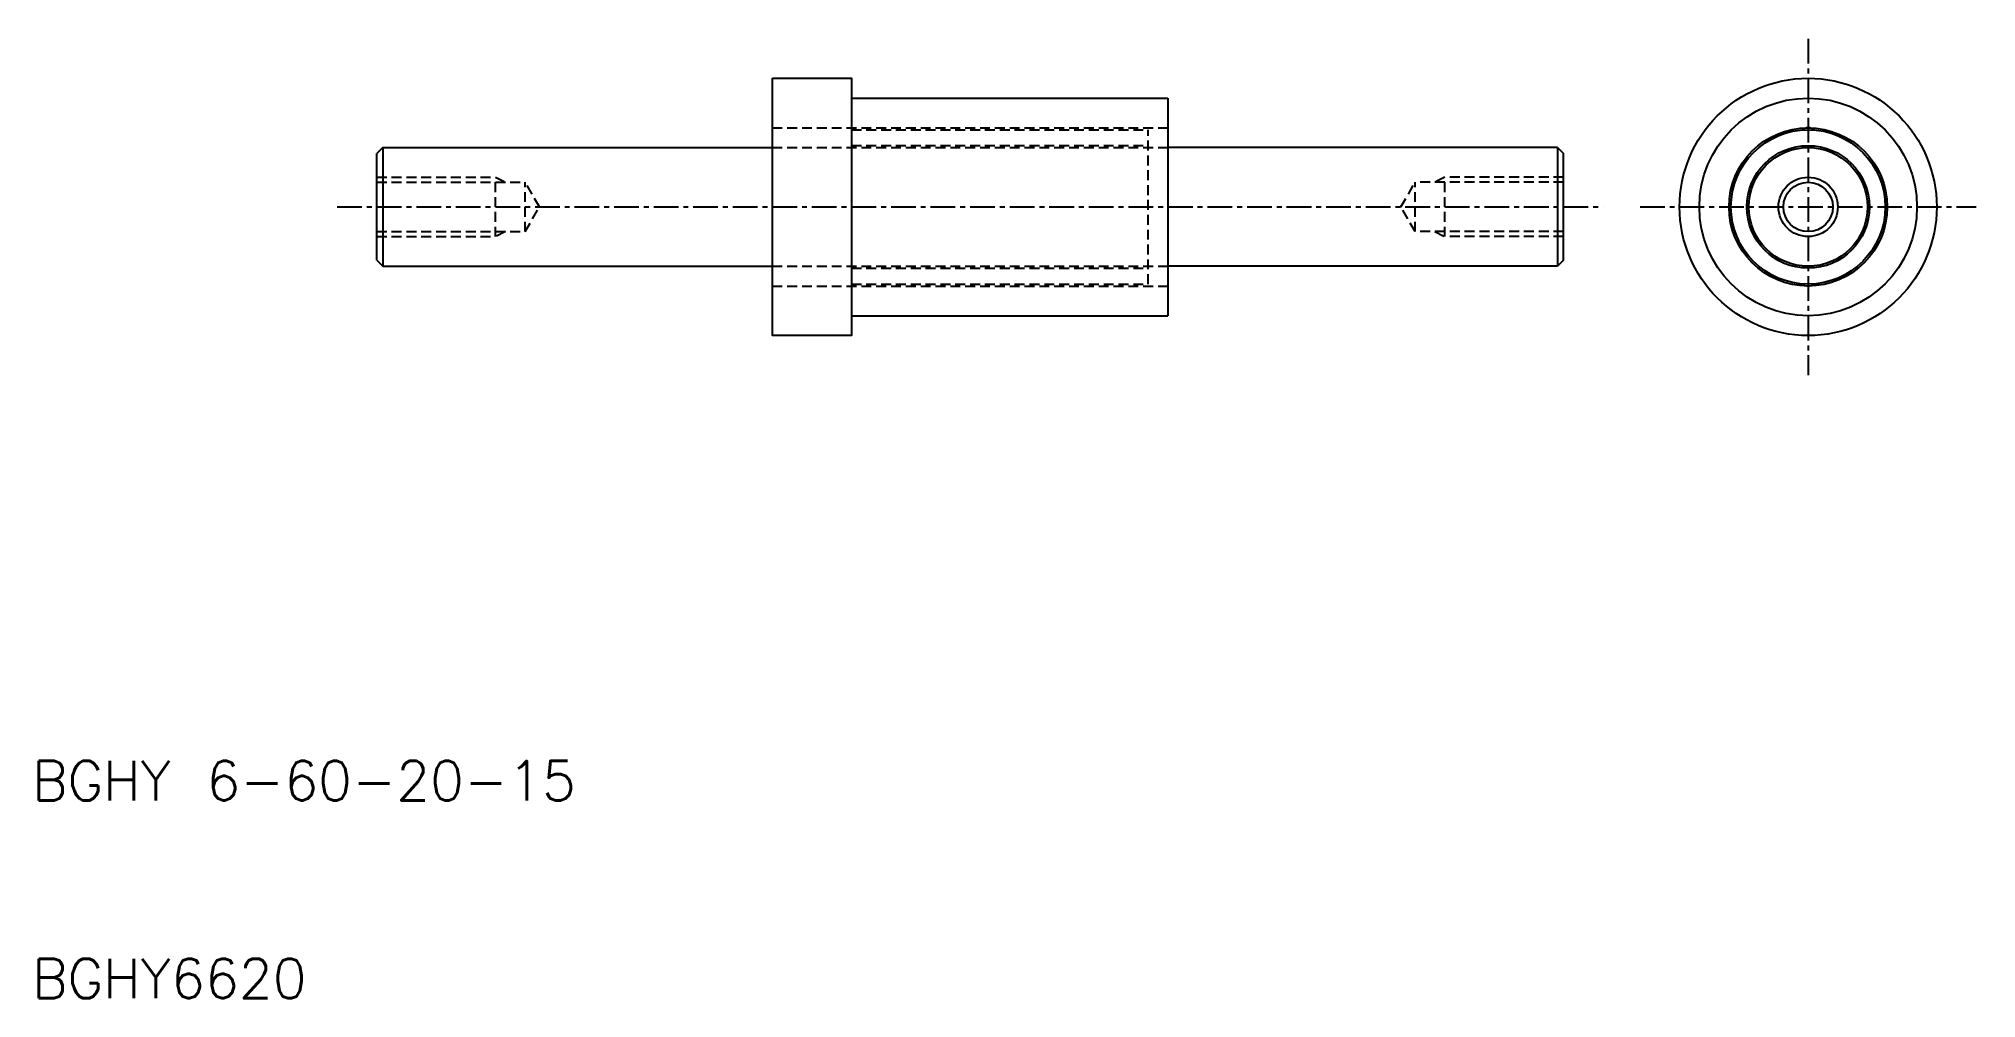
# Model space of a CAD drawing. Extents: x 494.6 to 592.6, y 516.5 to 565.
import ezdxf

# ---------------------------------------------------------------- set-up
doc = ezdxf.new("R2010")
doc.units = 0
doc.linetypes.add('CENTER', pattern=[2, 1.25, -0.25, 0.25, -0.25])
doc.linetypes.add('DASHED', pattern=[0.75, 0.5, -0.25])
doc.layers.get('0').update_dxf_attribs({"linetype": 'CONTINUOUS'})
doc.layers.add('CENTER', color=1, linetype='CENTER')
doc.styles.get("Standard").update_dxf_attribs({"font": 'txt.shx', "bigfont": 'bigfont.shx'})

msp = doc.modelspace()

# ---------------------------------------------------------------- linework, layer by layer
at = {"color": 7, "linetype": 'CONTINUOUS'}
for p, q in [((535.71, 561.979), (551.71, 561.979)), ((551.71, 561.979), (551.71, 550.979)), ((512.01, 559.479), (511.71, 559.179)), ((512.01, 559.479), (531.71, 559.479)), ((512.01, 559.479), (512.01, 553.479)), ((571.41, 559.479), (551.71, 559.479)), ((571.41, 559.479), (571.41, 553.479)), ((571.41, 559.479), (571.71, 559.179)), ((511.71, 553.779), (511.71, 559.179)), ((571.71, 553.779), (571.71, 559.179)), ((511.71, 553.779), (512.01, 553.479)), ((512.01, 553.479), (531.71, 553.479)), ((571.41, 553.479), (551.71, 553.479)), ((571.71, 553.779), (571.41, 553.479)), ((535.71, 550.979), (551.71, 550.979))]:
    msp.add_line(p, q, dxfattribs=at)
at = {"color": 3, "linetype": 'DASHED'}
for p, q in [((531.71, 560.479), (551.71, 560.479)), ((535.71, 560.379), (550.71, 560.379)), ((550.71, 552.579), (550.71, 560.379)), ((531.71, 559.479), (551.71, 559.479)), ((535.71, 559.579), (550.71, 559.579)), ((511.71, 557.979), (517.71, 557.979)), ((511.71, 557.729), (519.21, 557.729)), ((517.71, 554.979), (517.71, 557.979)), ((517.71, 557.979), (518.21, 557.729)), ((519.21, 555.229), (519.21, 557.729)), ((519.932, 556.479), (519.21, 557.729)), ((563.489, 556.479), (564.21, 557.729)), ((571.71, 557.729), (564.21, 557.729)), ((564.21, 555.229), (564.21, 557.729)), ((565.711, 557.979), (565.211, 557.729)), ((571.71, 557.979), (565.71, 557.979)), ((565.71, 554.979), (565.71, 557.979)), ((519.21, 555.229), (519.932, 556.479)), ((564.21, 555.229), (563.489, 556.479)), ((511.71, 555.229), (519.21, 555.229)), ((511.71, 554.979), (517.71, 554.979)), ((518.21, 555.229), (517.71, 554.979)), ((571.71, 555.229), (564.21, 555.229)), ((565.211, 555.229), (565.711, 554.979)), ((571.71, 554.979), (565.71, 554.979)), ((531.71, 553.479), (551.71, 553.479)), ((535.71, 553.379), (550.71, 553.379)), ((535.71, 552.579), (550.71, 552.579)), ((531.71, 552.479), (551.71, 552.479))]:
    msp.add_line(p, q, dxfattribs=at)
at = {"color": 7, "linetype": 'CONTINUOUS'}
msp.add_lwpolyline([(531.71, 562.979), (535.71, 562.979), (535.71, 549.979), (531.71, 549.979)], close=True, dxfattribs=at)
for radius in [6.5, 5.5, 4, 3.9, 3.1, 3, 1.25]:
    msp.add_circle((584.077, 556.479), radius, dxfattribs=at)
at = {"color": 3, "linetype": 'CONTINUOUS'}
msp.add_circle((584.077, 556.479), 1.5, dxfattribs=at)
at = {"color": 7, "linetype": 'CONTINUOUS'}
for centre, start, end in [((584.077, 559.979), 50.74032, 129.25968), ((584.077, 559.979), 235.66098, 304.33902), ((581.046, 558.229), 110.74032, 189.25968), ((587.108, 558.229), 350.74032, 69.25968), ((581.046, 558.229), 295.66098, 4.33902), ((587.108, 558.229), 175.66098, 244.33902), ((581.046, 554.729), 170.74032, 249.25968), ((581.046, 554.729), 355.66098, 64.33902), ((587.108, 554.729), 115.66098, 184.33902), ((587.108, 554.729), 290.74032, 9.25968), ((584.077, 552.979), 55.66098, 124.33902), ((584.077, 552.979), 230.74032, 309.25968)]:
    msp.add_arc(centre, 0.5, start, end, dxfattribs=at)
at = {"layer": 'CENTER', "color": 1, "linetype": 'CENTER'}
for p, q in [((584.077, 564.979), (584.077, 547.979)), ((509.71, 556.479), (573.71, 556.479)), ((575.577, 556.479), (592.577, 556.479))]:
    msp.add_line(p, q, dxfattribs=at)

# ---------------------------------------------------------------- texts
at = {"color": 7, "linetype": 'CONTINUOUS'}
for s, p in [('BGHY 6-60-20-15', (494.276, 526.479)), ('BGHY6620', (494.276, 516.479))]:
    msp.add_text(s, height=2, dxfattribs=at).set_placement(p)

doc.saveas('drawing.dxf')
